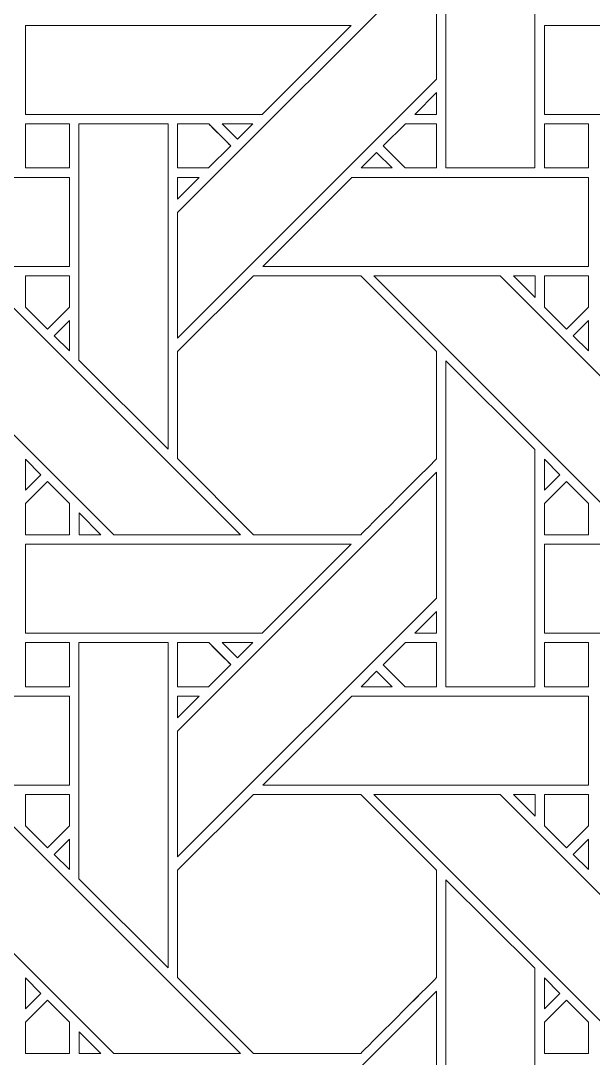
# Model space of a CAD drawing. Header units: inches. Extents: x 3.4 to 21.4, y 0.1 to 18.1.
# Drawn here: x 17.078 to 18.124, y 4.58 to 6.477 of the extents above; entities that cross this region are included whole.
import ezdxf

# ---------------------------------------------------------------- set-up
doc = ezdxf.new("R2010")
doc.units = ezdxf.units.IN
doc.header["$MEASUREMENT"] = 0
doc.layers.add('Design', color=7, linetype='Continuous', lineweight=0)

msp = doc.modelspace()

# ---------------------------------------------------------------- linework, layer by layer
at = {"layer": 'Design'}
for points, knots in [([(3.3829, 18.0948), (3.3829, 18.0948), (3.3829, 0.0948), (3.3829, 0.0948), (3.3829, 0.0948), (21.3829, 0.0948), (21.3829, 0.0948), (21.3829, 0.0948), (21.3829, 18.0948), (21.3829, 18.0948), (21.3829, 18.0948), (3.3829, 18.0948), (3.3829, 18.0948)], [0, 0, 0, 0, 1, 1, 1, 2, 2, 2, 3, 3, 3, 4, 4, 4, 4]), ([(4.2402, 17.2374), (4.2402, 17.2374), (4.2402, 0.9521), (4.2402, 0.9521), (4.2402, 0.9521), (20.5255, 0.9521), (20.5255, 0.9521), (20.5255, 0.9521), (20.5255, 17.2374), (20.5255, 17.2374), (20.5255, 17.2374), (4.2402, 17.2374), (4.2402, 17.2374)], [0, 0, 0, 0, 1, 1, 1, 2, 2, 2, 3, 3, 3, 4, 4, 4, 4]), ([(17.8548, 6.2082), (17.8548, 6.2082), (17.8548, 6.8041), (17.8548, 6.8041), (17.8548, 6.8041), (18.0176, 6.6419), (18.0176, 6.6419), (18.0176, 6.6419), (18.0176, 6.2082), (18.0176, 6.2082), (18.0176, 6.2082), (17.8548, 6.2082), (17.8548, 6.2082)], [0, 0, 0, 0, 1, 1, 1, 2, 2, 2, 3, 3, 3, 4, 4, 4, 4]), ([(17.8377, 6.3705), (17.8377, 6.3705), (17.364, 5.8968), (17.364, 5.8968), (17.364, 5.8968), (17.364, 6.1269), (17.364, 6.1269), (17.364, 6.1269), (17.8377, 6.6005), (17.8377, 6.6005), (17.8377, 6.6005), (17.8377, 6.3705), (17.8377, 6.3705)], [0, 0, 0, 0, 1, 1, 1, 2, 2, 2, 3, 3, 3, 4, 4, 4, 4]), ([(17.5191, 6.3063), (17.5191, 6.3063), (17.0862, 6.3063), (17.0862, 6.3063), (17.0862, 6.3063), (17.0862, 6.469), (17.0862, 6.469), (17.0862, 6.469), (17.6819, 6.469), (17.6819, 6.469), (17.6819, 6.469), (17.5191, 6.3063), (17.5191, 6.3063)], [0, 0, 0, 0, 1, 1, 1, 2, 2, 2, 3, 3, 3, 4, 4, 4, 4]), ([(18.4679, 6.3063), (18.4679, 6.3063), (18.0349, 6.3063), (18.0349, 6.3063), (18.0349, 6.3063), (18.0349, 6.469), (18.0349, 6.469), (18.0349, 6.469), (18.6306, 6.469), (18.6306, 6.469), (18.6306, 6.469), (18.4679, 6.3063), (18.4679, 6.3063)], [0, 0, 0, 0, 1, 1, 1, 2, 2, 2, 3, 3, 3, 4, 4, 4, 4]), ([(17.8377, 6.3461), (17.8377, 6.3461), (17.8377, 6.3063), (17.8377, 6.3063), (17.8377, 6.3063), (17.7979, 6.3063), (17.7979, 6.3063), (17.7979, 6.3063), (17.8377, 6.3461), (17.8377, 6.3461)], [0, 0, 0, 0, 1, 1, 1, 2, 2, 2, 3, 3, 3, 3]), ([(17.0862, 6.2082), (17.0862, 6.2082), (17.0862, 6.289), (17.0862, 6.289), (17.0862, 6.289), (17.1665, 6.289), (17.1665, 6.289), (17.1665, 6.289), (17.1665, 6.2082), (17.1665, 6.2082), (17.1665, 6.2082), (17.0862, 6.2082), (17.0862, 6.2082)], [0, 0, 0, 0, 1, 1, 1, 2, 2, 2, 3, 3, 3, 4, 4, 4, 4]), ([(17.0862, 6.2082), (17.0862, 6.2082), (17.0862, 6.289), (17.0862, 6.289), (17.0862, 6.289), (17.1665, 6.289), (17.1665, 6.289), (17.1665, 6.289), (17.1665, 6.2082), (17.1665, 6.2082), (17.1665, 6.2082), (17.0862, 6.2082), (17.0862, 6.2082)], [0, 0, 0, 0, 1, 1, 1, 2, 2, 2, 3, 3, 3, 4, 4, 4, 4]), ([(17.184, 5.8568), (17.184, 5.8568), (17.184, 6.289), (17.184, 6.289), (17.184, 6.289), (17.3469, 6.289), (17.3469, 6.289), (17.3469, 6.289), (17.3469, 5.6939), (17.3469, 5.6939), (17.3469, 5.6939), (17.184, 5.8568), (17.184, 5.8568)], [0, 0, 0, 0, 1, 1, 1, 2, 2, 2, 3, 3, 3, 4, 4, 4, 4]), ([(17.4211, 6.289), (17.4263, 6.2839), (17.457, 6.2531), (17.4615, 6.2486), (17.4615, 6.2486), (17.421, 6.2082), (17.421, 6.2082), (17.421, 6.2082), (17.3641, 6.2082), (17.3641, 6.2082), (17.3641, 6.2082), (17.3641, 6.289), (17.3641, 6.289), (17.3641, 6.289), (17.4211, 6.289), (17.4211, 6.289)], [0, 0, 0, 0, 1, 1, 1, 2, 2, 2, 3, 3, 3, 4, 4, 4, 5, 5, 5, 5]), ([(17.4467, 6.2634), (17.4467, 6.2634), (17.4615, 6.2486), (17.4615, 6.2486), (17.4615, 6.2486), (17.421, 6.2082), (17.421, 6.2082), (17.421, 6.2082), (17.3641, 6.2082), (17.3641, 6.2082), (17.3641, 6.2082), (17.3641, 6.289), (17.3641, 6.289), (17.3641, 6.289), (17.4211, 6.289), (17.4211, 6.289), (17.4267, 6.2834), (17.4371, 6.273), (17.4467, 6.2634)], [0, 0, 0, 0, 1, 1, 1, 2, 2, 2, 3, 3, 3, 4, 4, 4, 5, 5, 5, 6, 6, 6, 6]), ([(17.4455, 6.289), (17.4455, 6.289), (17.5019, 6.289), (17.5019, 6.289), (17.5019, 6.289), (17.4736, 6.2608), (17.4736, 6.2608), (17.4736, 6.2608), (17.4455, 6.289), (17.4455, 6.289)], [0, 0, 0, 0, 1, 1, 1, 2, 2, 2, 3, 3, 3, 3]), ([(17.8377, 6.289), (17.8377, 6.289), (17.8377, 6.2082), (17.8377, 6.2082), (17.8377, 6.2082), (17.7806, 6.2082), (17.7806, 6.2082), (17.7806, 6.2082), (17.7403, 6.2486), (17.7403, 6.2486), (17.7403, 6.2486), (17.7807, 6.289), (17.7807, 6.289), (17.7807, 6.289), (17.8377, 6.289), (17.8377, 6.289)], [0, 0, 0, 0, 1, 1, 1, 2, 2, 2, 3, 3, 3, 4, 4, 4, 5, 5, 5, 5]), ([(17.8377, 6.2082), (17.8377, 6.2082), (17.7806, 6.2082), (17.7806, 6.2082), (17.7806, 6.2082), (17.7403, 6.2486), (17.7403, 6.2486), (17.7403, 6.2486), (17.7807, 6.289), (17.7807, 6.289), (17.7807, 6.289), (17.8377, 6.289), (17.8377, 6.289), (17.8377, 6.289), (17.8377, 6.2082), (17.8377, 6.2082)], [0, 0, 0, 0, 1, 1, 1, 2, 2, 2, 3, 3, 3, 4, 4, 4, 5, 5, 5, 5]), ([(18.0349, 6.289), (18.0349, 6.289), (18.1152, 6.289), (18.1152, 6.289), (18.1152, 6.289), (18.1152, 6.2082), (18.1152, 6.2082), (18.1152, 6.2082), (18.0349, 6.2082), (18.0349, 6.2082), (18.0349, 6.2082), (18.0349, 6.289), (18.0349, 6.289)], [0, 0, 0, 0, 1, 1, 1, 2, 2, 2, 3, 3, 3, 4, 4, 4, 4]), ([(18.0349, 6.2082), (18.0349, 6.2082), (18.0349, 6.289), (18.0349, 6.289), (18.0349, 6.289), (18.1152, 6.289), (18.1152, 6.289), (18.1152, 6.289), (18.1152, 6.2082), (18.1152, 6.2082), (18.1152, 6.2082), (18.0349, 6.2082), (18.0349, 6.2082)], [0, 0, 0, 0, 1, 1, 1, 2, 2, 2, 3, 3, 3, 4, 4, 4, 4]), ([(17.7281, 6.2365), (17.7281, 6.2365), (17.7564, 6.2082), (17.7564, 6.2082), (17.7564, 6.2082), (17.6999, 6.2082), (17.6999, 6.2082), (17.6999, 6.2082), (17.7281, 6.2365), (17.7281, 6.2365)], [0, 0, 0, 0, 1, 1, 1, 2, 2, 2, 3, 3, 3, 3]), ([(17.1664, 6.1911), (17.1664, 6.1911), (17.1664, 6.0283), (17.1664, 6.0283), (17.1664, 6.0283), (16.5711, 6.0283), (16.5711, 6.0283), (16.5711, 6.0283), (16.734, 6.1911), (16.734, 6.1911), (16.734, 6.1911), (17.1664, 6.1911), (17.1664, 6.1911)], [0, 0, 0, 0, 1, 1, 1, 2, 2, 2, 3, 3, 3, 4, 4, 4, 4]), ([(17.4039, 6.1911), (17.4039, 6.1911), (17.364, 6.1513), (17.364, 6.1513), (17.364, 6.1513), (17.364, 6.1911), (17.364, 6.1911), (17.364, 6.1911), (17.4039, 6.1911), (17.4039, 6.1911)], [0, 0, 0, 0, 1, 1, 1, 2, 2, 2, 3, 3, 3, 3]), ([(18.1152, 6.1911), (18.1152, 6.1911), (18.1152, 6.0283), (18.1152, 6.0283), (18.1152, 6.0283), (17.5199, 6.0283), (17.5199, 6.0283), (17.5199, 6.0283), (17.6827, 6.1911), (17.6827, 6.1911), (17.6827, 6.1911), (18.1152, 6.1911), (18.1152, 6.1911)], [0, 0, 0, 0, 1, 1, 1, 2, 2, 2, 3, 3, 3, 4, 4, 4, 4]), ([(17.248, 5.5375), (17.248, 5.5375), (16.7745, 6.0112), (16.7745, 6.0112), (16.7745, 6.0112), (17.0054, 6.0112), (17.0054, 6.0112), (17.0054, 6.0112), (17.479, 5.5375), (17.479, 5.5375), (17.479, 5.5375), (17.248, 5.5375), (17.248, 5.5375)], [0, 0, 0, 0, 1, 1, 1, 2, 2, 2, 3, 3, 3, 4, 4, 4, 4]), ([(17.1665, 6.0111), (17.1665, 6.0111), (17.1665, 5.9535), (17.1665, 5.9535), (17.1665, 5.9535), (17.1265, 5.9136), (17.1265, 5.9136), (17.1265, 5.9136), (17.0862, 5.9539), (17.0862, 5.9539), (17.0862, 5.9539), (17.0862, 6.0111), (17.0862, 6.0111), (17.0862, 6.0111), (17.1665, 6.0111), (17.1665, 6.0111)], [0, 0, 0, 0, 1, 1, 1, 2, 2, 2, 3, 3, 3, 4, 4, 4, 5, 5, 5, 5]), ([(17.1265, 5.9136), (17.1265, 5.9136), (17.0862, 5.9539), (17.0862, 5.9539), (17.0862, 5.9539), (17.0862, 6.0111), (17.0862, 6.0111), (17.0862, 6.0111), (17.1665, 6.0111), (17.1665, 6.0111), (17.1665, 6.0111), (17.1665, 5.9535), (17.1665, 5.9535), (17.1665, 5.9535), (17.1265, 5.9136), (17.1265, 5.9136)], [0, 0, 0, 0, 1, 1, 1, 2, 2, 2, 3, 3, 3, 4, 4, 4, 5, 5, 5, 5]), ([(17.5028, 6.0111), (17.5028, 6.0111), (17.699, 6.0111), (17.699, 6.0111), (17.699, 6.0111), (17.8377, 5.8724), (17.8377, 5.8724), (17.8377, 5.8724), (17.8377, 5.6762), (17.8377, 5.6762), (17.8199, 5.6582), (17.708, 5.5465), (17.699, 5.5375), (17.699, 5.5375), (17.5033, 5.5375), (17.5033, 5.5375), (17.5033, 5.5375), (17.3641, 5.6767), (17.3641, 5.6767), (17.3641, 5.6767), (17.3641, 5.8724), (17.3641, 5.8724), (17.3641, 5.8724), (17.5028, 6.0111), (17.5028, 6.0111)], [0, 0, 0, 0, 1, 1, 1, 2, 2, 2, 3, 3, 3, 4, 4, 4, 5, 5, 5, 6, 6, 6, 7, 7, 7, 8, 8, 8, 8]), ([(17.8377, 5.6762), (17.8199, 5.6582), (17.708, 5.5464), (17.699, 5.5375), (17.699, 5.5375), (17.5033, 5.5375), (17.5033, 5.5375), (17.5033, 5.5375), (17.3641, 5.6767), (17.3641, 5.6767), (17.3641, 5.6767), (17.3641, 5.8724), (17.3641, 5.8724), (17.3641, 5.8724), (17.5028, 6.0111), (17.5028, 6.0111), (17.5028, 6.0111), (17.699, 6.0111), (17.699, 6.0111), (17.699, 6.0111), (17.8377, 5.8724), (17.8377, 5.8724), (17.8377, 5.8724), (17.8377, 5.6762), (17.8377, 5.6762)], [0, 0, 0, 0, 1, 1, 1, 2, 2, 2, 3, 3, 3, 4, 4, 4, 5, 5, 5, 6, 6, 6, 7, 7, 7, 8, 8, 8, 8]), ([(18.1967, 5.5375), (18.1967, 5.5375), (17.7232, 6.0112), (17.7232, 6.0112), (17.7232, 6.0112), (17.9541, 6.0112), (17.9541, 6.0112), (17.9541, 6.0112), (18.4278, 5.5375), (18.4278, 5.5375), (18.4278, 5.5375), (18.1967, 5.5375), (18.1967, 5.5375)], [0, 0, 0, 0, 1, 1, 1, 2, 2, 2, 3, 3, 3, 4, 4, 4, 4]), ([(18.0177, 6.0111), (18.0177, 6.0111), (18.0177, 5.9713), (18.0177, 5.9713), (18.0177, 5.9713), (17.9783, 6.0111), (17.9783, 6.0111), (17.9783, 6.0111), (18.0177, 6.0111), (18.0177, 6.0111)], [0, 0, 0, 0, 1, 1, 1, 2, 2, 2, 3, 3, 3, 3]), ([(18.1152, 6.0111), (18.1152, 6.0111), (18.1152, 5.9535), (18.1152, 5.9535), (18.1152, 5.9535), (18.0753, 5.9136), (18.0753, 5.9136), (18.0753, 5.9136), (18.0349, 5.9539), (18.0349, 5.9539), (18.0349, 5.9539), (18.0349, 6.0111), (18.0349, 6.0111), (18.0349, 6.0111), (18.1152, 6.0111), (18.1152, 6.0111)], [0, 0, 0, 0, 1, 1, 1, 2, 2, 2, 3, 3, 3, 4, 4, 4, 5, 5, 5, 5]), ([(18.0753, 5.9136), (18.0753, 5.9136), (18.0349, 5.9539), (18.0349, 5.9539), (18.0349, 5.9539), (18.0349, 6.0111), (18.0349, 6.0111), (18.0349, 6.0111), (18.1152, 6.0111), (18.1152, 6.0111), (18.1152, 6.0111), (18.1152, 5.9535), (18.1152, 5.9535), (18.1152, 5.9535), (18.0753, 5.9136), (18.0753, 5.9136)], [0, 0, 0, 0, 1, 1, 1, 2, 2, 2, 3, 3, 3, 4, 4, 4, 5, 5, 5, 5]), ([(17.1664, 5.9293), (17.1664, 5.9293), (17.1664, 5.8741), (17.1664, 5.8741), (17.1664, 5.8741), (17.1387, 5.9015), (17.1387, 5.9015), (17.1387, 5.9015), (17.1664, 5.9293), (17.1664, 5.9293)], [0, 0, 0, 0, 1, 1, 1, 2, 2, 2, 3, 3, 3, 3]), ([(18.1152, 5.9293), (18.1152, 5.9293), (18.1152, 5.8741), (18.1152, 5.8741), (18.1152, 5.8741), (18.0874, 5.9015), (18.0874, 5.9015), (18.0874, 5.9015), (18.1152, 5.9293), (18.1152, 5.9293)], [0, 0, 0, 0, 1, 1, 1, 2, 2, 2, 3, 3, 3, 3]), ([(17.8548, 5.2595), (17.8548, 5.2595), (17.8548, 5.8553), (17.8548, 5.8553), (17.8548, 5.8553), (18.0176, 5.6932), (18.0176, 5.6932), (18.0176, 5.6932), (18.0176, 5.2595), (18.0176, 5.2595), (18.0176, 5.2595), (17.8548, 5.2595), (17.8548, 5.2595)], [0, 0, 0, 0, 1, 1, 1, 2, 2, 2, 3, 3, 3, 4, 4, 4, 4]), ([(17.0862, 5.6189), (17.0862, 5.6189), (17.0862, 5.6757), (17.0862, 5.6757), (17.0862, 5.6757), (17.1144, 5.6471), (17.1144, 5.6471), (17.1144, 5.6471), (17.0862, 5.6189), (17.0862, 5.6189)], [0, 0, 0, 0, 1, 1, 1, 2, 2, 2, 3, 3, 3, 3]), ([(18.0349, 5.6189), (18.0349, 5.6189), (18.0349, 5.6757), (18.0349, 5.6757), (18.0349, 5.6757), (18.0631, 5.6471), (18.0631, 5.6471), (18.0631, 5.6471), (18.0349, 5.6189), (18.0349, 5.6189)], [0, 0, 0, 0, 1, 1, 1, 2, 2, 2, 3, 3, 3, 3]), ([(17.8377, 5.4217), (17.8377, 5.4217), (17.364, 4.9481), (17.364, 4.9481), (17.364, 4.9481), (17.364, 5.1782), (17.364, 5.1782), (17.364, 5.1782), (17.8377, 5.6518), (17.8377, 5.6518), (17.8377, 5.6518), (17.8377, 5.4217), (17.8377, 5.4217)], [0, 0, 0, 0, 1, 1, 1, 2, 2, 2, 3, 3, 3, 4, 4, 4, 4]), ([(17.0862, 5.5372), (17.0862, 5.5372), (17.0862, 5.5945), (17.0862, 5.5945), (17.0862, 5.5945), (17.1265, 5.6349), (17.1265, 5.6349), (17.1265, 5.6349), (17.1669, 5.5945), (17.1669, 5.5945), (17.1669, 5.5945), (17.1669, 5.5372), (17.1669, 5.5372), (17.1669, 5.5372), (17.0862, 5.5372), (17.0862, 5.5372)], [0, 0, 0, 0, 1, 1, 1, 2, 2, 2, 3, 3, 3, 4, 4, 4, 5, 5, 5, 5]), ([(17.1265, 5.6349), (17.1265, 5.6349), (17.1669, 5.5945), (17.1669, 5.5945), (17.1669, 5.5945), (17.1669, 5.5372), (17.1669, 5.5372), (17.1669, 5.5372), (17.0862, 5.5372), (17.0862, 5.5372), (17.0862, 5.5372), (17.0862, 5.5945), (17.0862, 5.5945), (17.0862, 5.5945), (17.1265, 5.6349), (17.1265, 5.6349)], [0, 0, 0, 0, 1, 1, 1, 2, 2, 2, 3, 3, 3, 4, 4, 4, 5, 5, 5, 5]), ([(18.0349, 5.5372), (18.0349, 5.5372), (18.0349, 5.5945), (18.0349, 5.5945), (18.0349, 5.5945), (18.0753, 5.6349), (18.0753, 5.6349), (18.0753, 5.6349), (18.1156, 5.5945), (18.1156, 5.5945), (18.1156, 5.5945), (18.1156, 5.5372), (18.1156, 5.5372), (18.1156, 5.5372), (18.0349, 5.5372), (18.0349, 5.5372)], [0, 0, 0, 0, 1, 1, 1, 2, 2, 2, 3, 3, 3, 4, 4, 4, 5, 5, 5, 5]), ([(18.0753, 5.6349), (18.0753, 5.6349), (18.1156, 5.5945), (18.1156, 5.5945), (18.1156, 5.5945), (18.1156, 5.5372), (18.1156, 5.5372), (18.1156, 5.5372), (18.0349, 5.5372), (18.0349, 5.5372), (18.0349, 5.5372), (18.0349, 5.5945), (18.0349, 5.5945), (18.0349, 5.5945), (18.0753, 5.6349), (18.0753, 5.6349)], [0, 0, 0, 0, 1, 1, 1, 2, 2, 2, 3, 3, 3, 4, 4, 4, 5, 5, 5, 5]), ([(17.1841, 5.5375), (17.1841, 5.5375), (17.1841, 5.5773), (17.1841, 5.5773), (17.1841, 5.5773), (17.2238, 5.5375), (17.2238, 5.5375), (17.2238, 5.5375), (17.1841, 5.5375), (17.1841, 5.5375)], [0, 0, 0, 0, 1, 1, 1, 2, 2, 2, 3, 3, 3, 3]), ([(17.5191, 5.3576), (17.5191, 5.3576), (17.0862, 5.3576), (17.0862, 5.3576), (17.0862, 5.3576), (17.0862, 5.5203), (17.0862, 5.5203), (17.0862, 5.5203), (17.6819, 5.5203), (17.6819, 5.5203), (17.6819, 5.5203), (17.5191, 5.3576), (17.5191, 5.3576)], [0, 0, 0, 0, 1, 1, 1, 2, 2, 2, 3, 3, 3, 4, 4, 4, 4]), ([(18.4679, 5.3576), (18.4679, 5.3576), (18.0349, 5.3576), (18.0349, 5.3576), (18.0349, 5.3576), (18.0349, 5.5203), (18.0349, 5.5203), (18.0349, 5.5203), (18.6306, 5.5203), (18.6306, 5.5203), (18.6306, 5.5203), (18.4679, 5.3576), (18.4679, 5.3576)], [0, 0, 0, 0, 1, 1, 1, 2, 2, 2, 3, 3, 3, 4, 4, 4, 4]), ([(17.8377, 5.3973), (17.8377, 5.3973), (17.8377, 5.3576), (17.8377, 5.3576), (17.8377, 5.3576), (17.7979, 5.3576), (17.7979, 5.3576), (17.7979, 5.3576), (17.8377, 5.3973), (17.8377, 5.3973)], [0, 0, 0, 0, 1, 1, 1, 2, 2, 2, 3, 3, 3, 3]), ([(17.0862, 5.2595), (17.0862, 5.2595), (17.0862, 5.3403), (17.0862, 5.3403), (17.0862, 5.3403), (17.1665, 5.3403), (17.1665, 5.3403), (17.1665, 5.3403), (17.1665, 5.2595), (17.1665, 5.2595), (17.1665, 5.2595), (17.0862, 5.2595), (17.0862, 5.2595)], [0, 0, 0, 0, 1, 1, 1, 2, 2, 2, 3, 3, 3, 4, 4, 4, 4]), ([(17.0862, 5.2595), (17.0862, 5.2595), (17.0862, 5.3403), (17.0862, 5.3403), (17.0862, 5.3403), (17.1665, 5.3403), (17.1665, 5.3403), (17.1665, 5.3403), (17.1665, 5.2595), (17.1665, 5.2595), (17.1665, 5.2595), (17.0862, 5.2595), (17.0862, 5.2595)], [0, 0, 0, 0, 1, 1, 1, 2, 2, 2, 3, 3, 3, 4, 4, 4, 4]), ([(17.184, 4.9081), (17.184, 4.9081), (17.184, 5.3403), (17.184, 5.3403), (17.184, 5.3403), (17.3469, 5.3403), (17.3469, 5.3403), (17.3469, 5.3403), (17.3469, 4.7452), (17.3469, 4.7452), (17.3469, 4.7452), (17.184, 4.9081), (17.184, 4.9081)], [0, 0, 0, 0, 1, 1, 1, 2, 2, 2, 3, 3, 3, 4, 4, 4, 4]), ([(17.4211, 5.3403), (17.4263, 5.3351), (17.457, 5.3043), (17.4615, 5.2999), (17.4615, 5.2999), (17.421, 5.2595), (17.421, 5.2595), (17.421, 5.2595), (17.3641, 5.2595), (17.3641, 5.2595), (17.3641, 5.2595), (17.3641, 5.3403), (17.3641, 5.3403), (17.3641, 5.3403), (17.4211, 5.3403), (17.4211, 5.3403)], [0, 0, 0, 0, 1, 1, 1, 2, 2, 2, 3, 3, 3, 4, 4, 4, 5, 5, 5, 5]), ([(17.4615, 5.2999), (17.4615, 5.2999), (17.421, 5.2595), (17.421, 5.2595), (17.421, 5.2595), (17.3641, 5.2595), (17.3641, 5.2595), (17.3641, 5.2595), (17.3641, 5.3403), (17.3641, 5.3403), (17.3641, 5.3403), (17.4211, 5.3403), (17.4211, 5.3403), (17.4211, 5.3403), (17.4615, 5.2999), (17.4615, 5.2999)], [0, 0, 0, 0, 1, 1, 1, 2, 2, 2, 3, 3, 3, 4, 4, 4, 5, 5, 5, 5]), ([(17.4455, 5.3403), (17.4455, 5.3403), (17.5019, 5.3403), (17.5019, 5.3403), (17.5019, 5.3403), (17.4736, 5.3121), (17.4736, 5.3121), (17.4736, 5.3121), (17.4455, 5.3403), (17.4455, 5.3403)], [0, 0, 0, 0, 1, 1, 1, 2, 2, 2, 3, 3, 3, 3]), ([(17.8377, 5.3403), (17.8377, 5.3403), (17.8377, 5.2595), (17.8377, 5.2595), (17.8377, 5.2595), (17.7806, 5.2595), (17.7806, 5.2595), (17.7806, 5.2595), (17.7403, 5.2998), (17.7403, 5.2998), (17.7403, 5.2998), (17.7807, 5.3403), (17.7807, 5.3403), (17.7807, 5.3403), (17.8377, 5.3403), (17.8377, 5.3403)], [0, 0, 0, 0, 1, 1, 1, 2, 2, 2, 3, 3, 3, 4, 4, 4, 5, 5, 5, 5]), ([(17.8377, 5.2595), (17.8377, 5.2595), (17.7806, 5.2595), (17.7806, 5.2595), (17.7806, 5.2595), (17.7403, 5.2998), (17.7403, 5.2998), (17.7403, 5.2998), (17.7807, 5.3403), (17.7807, 5.3403), (17.7807, 5.3403), (17.8377, 5.3403), (17.8377, 5.3403), (17.8377, 5.3403), (17.8377, 5.2595), (17.8377, 5.2595)], [0, 0, 0, 0, 1, 1, 1, 2, 2, 2, 3, 3, 3, 4, 4, 4, 5, 5, 5, 5]), ([(18.0349, 5.3403), (18.0349, 5.3403), (18.1152, 5.3403), (18.1152, 5.3403), (18.1152, 5.3403), (18.1152, 5.2595), (18.1152, 5.2595), (18.1152, 5.2595), (18.0349, 5.2595), (18.0349, 5.2595), (18.0349, 5.2595), (18.0349, 5.3403), (18.0349, 5.3403)], [0, 0, 0, 0, 1, 1, 1, 2, 2, 2, 3, 3, 3, 4, 4, 4, 4]), ([(18.0349, 5.2595), (18.0349, 5.2595), (18.0349, 5.3403), (18.0349, 5.3403), (18.0349, 5.3403), (18.1152, 5.3403), (18.1152, 5.3403), (18.1152, 5.3403), (18.1152, 5.2595), (18.1152, 5.2595), (18.1152, 5.2595), (18.0349, 5.2595), (18.0349, 5.2595)], [0, 0, 0, 0, 1, 1, 1, 2, 2, 2, 3, 3, 3, 4, 4, 4, 4]), ([(17.7281, 5.2878), (17.7281, 5.2878), (17.7564, 5.2595), (17.7564, 5.2595), (17.7564, 5.2595), (17.6999, 5.2595), (17.6999, 5.2595), (17.6999, 5.2595), (17.7281, 5.2878), (17.7281, 5.2878)], [0, 0, 0, 0, 1, 1, 1, 2, 2, 2, 3, 3, 3, 3]), ([(17.1664, 5.2424), (17.1664, 5.2424), (17.1664, 5.0796), (17.1664, 5.0796), (17.1664, 5.0796), (16.5711, 5.0796), (16.5711, 5.0796), (16.5711, 5.0796), (16.734, 5.2424), (16.734, 5.2424), (16.734, 5.2424), (17.1664, 5.2424), (17.1664, 5.2424)], [0, 0, 0, 0, 1, 1, 1, 2, 2, 2, 3, 3, 3, 4, 4, 4, 4]), ([(17.4039, 5.2424), (17.4039, 5.2424), (17.364, 5.2025), (17.364, 5.2025), (17.364, 5.2025), (17.364, 5.2424), (17.364, 5.2424), (17.364, 5.2424), (17.4039, 5.2424), (17.4039, 5.2424)], [0, 0, 0, 0, 1, 1, 1, 2, 2, 2, 3, 3, 3, 3]), ([(18.1152, 5.2424), (18.1152, 5.2424), (18.1152, 5.0796), (18.1152, 5.0796), (18.1152, 5.0796), (17.5199, 5.0796), (17.5199, 5.0796), (17.5199, 5.0796), (17.6827, 5.2424), (17.6827, 5.2424), (17.6827, 5.2424), (18.1152, 5.2424), (18.1152, 5.2424)], [0, 0, 0, 0, 1, 1, 1, 2, 2, 2, 3, 3, 3, 4, 4, 4, 4]), ([(17.248, 4.5888), (17.248, 4.5888), (16.7745, 5.0624), (16.7745, 5.0624), (16.7745, 5.0624), (17.0054, 5.0624), (17.0054, 5.0624), (17.0054, 5.0624), (17.479, 4.5888), (17.479, 4.5888), (17.479, 4.5888), (17.248, 4.5888), (17.248, 4.5888)], [0, 0, 0, 0, 1, 1, 1, 2, 2, 2, 3, 3, 3, 4, 4, 4, 4]), ([(17.1665, 5.0624), (17.1665, 5.0624), (17.1665, 5.0048), (17.1665, 5.0048), (17.1665, 5.0048), (17.1265, 4.9648), (17.1265, 4.9648), (17.1265, 4.9648), (17.0862, 5.0052), (17.0862, 5.0052), (17.0862, 5.0052), (17.0862, 5.0624), (17.0862, 5.0624), (17.0862, 5.0624), (17.1665, 5.0624), (17.1665, 5.0624)], [0, 0, 0, 0, 1, 1, 1, 2, 2, 2, 3, 3, 3, 4, 4, 4, 5, 5, 5, 5]), ([(17.1265, 4.9648), (17.1265, 4.9648), (17.0862, 5.0052), (17.0862, 5.0052), (17.0862, 5.0052), (17.0862, 5.0624), (17.0862, 5.0624), (17.0862, 5.0624), (17.1665, 5.0624), (17.1665, 5.0624), (17.1665, 5.0624), (17.1665, 5.0048), (17.1665, 5.0048), (17.1665, 5.0048), (17.1265, 4.9648), (17.1265, 4.9648)], [0, 0, 0, 0, 1, 1, 1, 2, 2, 2, 3, 3, 3, 4, 4, 4, 5, 5, 5, 5]), ([(17.5028, 5.0624), (17.5028, 5.0624), (17.699, 5.0624), (17.699, 5.0624), (17.699, 5.0624), (17.8377, 4.9237), (17.8377, 4.9237), (17.8377, 4.9237), (17.8377, 4.7274), (17.8377, 4.7274), (17.8199, 4.7095), (17.708, 4.5978), (17.699, 4.5888), (17.699, 4.5888), (17.5033, 4.5888), (17.5033, 4.5888), (17.5033, 4.5888), (17.3641, 4.728), (17.3641, 4.728), (17.3641, 4.728), (17.3641, 4.9237), (17.3641, 4.9237), (17.3641, 4.9237), (17.5028, 5.0624), (17.5028, 5.0624)], [0, 0, 0, 0, 1, 1, 1, 2, 2, 2, 3, 3, 3, 4, 4, 4, 5, 5, 5, 6, 6, 6, 7, 7, 7, 8, 8, 8, 8]), ([(17.8377, 4.7274), (17.82, 4.7096), (17.7081, 4.5978), (17.699, 4.5888), (17.699, 4.5888), (17.5033, 4.5888), (17.5033, 4.5888), (17.5033, 4.5888), (17.3641, 4.728), (17.3641, 4.728), (17.3641, 4.728), (17.3641, 4.9237), (17.3641, 4.9237), (17.3641, 4.9237), (17.5028, 5.0624), (17.5028, 5.0624), (17.5028, 5.0624), (17.699, 5.0624), (17.699, 5.0624), (17.699, 5.0624), (17.8377, 4.9237), (17.8377, 4.9237), (17.8377, 4.9237), (17.8377, 4.7274), (17.8377, 4.7274)], [0, 0, 0, 0, 1, 1, 1, 2, 2, 2, 3, 3, 3, 4, 4, 4, 5, 5, 5, 6, 6, 6, 7, 7, 7, 8, 8, 8, 8]), ([(18.1968, 4.5888), (18.1968, 4.5888), (17.7232, 5.0624), (17.7232, 5.0624), (17.7232, 5.0624), (17.9541, 5.0624), (17.9541, 5.0624), (17.9541, 5.0624), (18.4278, 4.5888), (18.4278, 4.5888), (18.4278, 4.5888), (18.1968, 4.5888), (18.1968, 4.5888)], [0, 0, 0, 0, 1, 1, 1, 2, 2, 2, 3, 3, 3, 4, 4, 4, 4]), ([(18.0177, 5.0624), (18.0177, 5.0624), (18.0177, 5.0226), (18.0177, 5.0226), (18.0177, 5.0226), (17.9783, 5.0624), (17.9783, 5.0624), (17.9783, 5.0624), (18.0177, 5.0624), (18.0177, 5.0624)], [0, 0, 0, 0, 1, 1, 1, 2, 2, 2, 3, 3, 3, 3]), ([(18.1152, 5.0624), (18.1152, 5.0624), (18.1152, 5.0048), (18.1152, 5.0048), (18.1152, 5.0048), (18.0753, 4.9648), (18.0753, 4.9648), (18.0753, 4.9648), (18.0349, 5.0052), (18.0349, 5.0052), (18.0349, 5.0052), (18.0349, 5.0624), (18.0349, 5.0624), (18.0349, 5.0624), (18.1152, 5.0624), (18.1152, 5.0624)], [0, 0, 0, 0, 1, 1, 1, 2, 2, 2, 3, 3, 3, 4, 4, 4, 5, 5, 5, 5]), ([(18.0753, 4.9648), (18.0753, 4.9648), (18.0349, 5.0052), (18.0349, 5.0052), (18.0349, 5.0052), (18.0349, 5.0624), (18.0349, 5.0624), (18.0349, 5.0624), (18.1152, 5.0624), (18.1152, 5.0624), (18.1152, 5.0624), (18.1152, 5.0048), (18.1152, 5.0048), (18.1152, 5.0048), (18.0753, 4.9648), (18.0753, 4.9648)], [0, 0, 0, 0, 1, 1, 1, 2, 2, 2, 3, 3, 3, 4, 4, 4, 5, 5, 5, 5]), ([(17.1664, 4.9806), (17.1664, 4.9806), (17.1664, 4.9254), (17.1664, 4.9254), (17.1664, 4.9254), (17.1387, 4.9528), (17.1387, 4.9528), (17.1387, 4.9528), (17.1664, 4.9806), (17.1664, 4.9806)], [0, 0, 0, 0, 1, 1, 1, 2, 2, 2, 3, 3, 3, 3]), ([(18.1152, 4.9806), (18.1152, 4.9806), (18.1152, 4.9254), (18.1152, 4.9254), (18.1152, 4.9254), (18.0874, 4.9528), (18.0874, 4.9528), (18.0874, 4.9528), (18.1152, 4.9806), (18.1152, 4.9806)], [0, 0, 0, 0, 1, 1, 1, 2, 2, 2, 3, 3, 3, 3]), ([(17.8548, 4.3108), (17.8548, 4.3108), (17.8548, 4.9066), (17.8548, 4.9066), (17.8548, 4.9066), (18.0176, 4.7445), (18.0176, 4.7445), (18.0176, 4.7445), (18.0176, 4.3108), (18.0176, 4.3108), (18.0176, 4.3108), (17.8548, 4.3108), (17.8548, 4.3108)], [0, 0, 0, 0, 1, 1, 1, 2, 2, 2, 3, 3, 3, 4, 4, 4, 4]), ([(17.0862, 4.6702), (17.0862, 4.6702), (17.0862, 4.727), (17.0862, 4.727), (17.0862, 4.727), (17.1144, 4.6984), (17.1144, 4.6984), (17.1144, 4.6984), (17.0862, 4.6702), (17.0862, 4.6702)], [0, 0, 0, 0, 1, 1, 1, 2, 2, 2, 3, 3, 3, 3]), ([(18.0349, 4.6702), (18.0349, 4.6702), (18.0349, 4.727), (18.0349, 4.727), (18.0349, 4.727), (18.0631, 4.6984), (18.0631, 4.6984), (18.0631, 4.6984), (18.0349, 4.6702), (18.0349, 4.6702)], [0, 0, 0, 0, 1, 1, 1, 2, 2, 2, 3, 3, 3, 3]), ([(17.364, 4.2294), (17.364, 4.2294), (17.8377, 4.703), (17.8377, 4.703), (17.8377, 4.703), (17.8377, 4.473), (17.8377, 4.473), (17.8377, 4.473), (17.364, 3.9994), (17.364, 3.9994), (17.364, 3.9994), (17.364, 4.2294), (17.364, 4.2294)], [0, 0, 0, 0, 1, 1, 1, 2, 2, 2, 3, 3, 3, 4, 4, 4, 4]), ([(17.0862, 4.5885), (17.0862, 4.5885), (17.0862, 4.6458), (17.0862, 4.6458), (17.0862, 4.6458), (17.1265, 4.6861), (17.1265, 4.6861), (17.1265, 4.6861), (17.1669, 4.6458), (17.1669, 4.6458), (17.1669, 4.6458), (17.1669, 4.5885), (17.1669, 4.5885), (17.1669, 4.5885), (17.0862, 4.5885), (17.0862, 4.5885)], [0, 0, 0, 0, 1, 1, 1, 2, 2, 2, 3, 3, 3, 4, 4, 4, 5, 5, 5, 5]), ([(17.1265, 4.6861), (17.1265, 4.6861), (17.1669, 4.6458), (17.1669, 4.6458), (17.1669, 4.6458), (17.1669, 4.5885), (17.1669, 4.5885), (17.1669, 4.5885), (17.0862, 4.5885), (17.0862, 4.5885), (17.0862, 4.5885), (17.0862, 4.6458), (17.0862, 4.6458), (17.0862, 4.6458), (17.1265, 4.6861), (17.1265, 4.6861)], [0, 0, 0, 0, 1, 1, 1, 2, 2, 2, 3, 3, 3, 4, 4, 4, 5, 5, 5, 5]), ([(18.0349, 4.5885), (18.0349, 4.5885), (18.0349, 4.6458), (18.0349, 4.6458), (18.0349, 4.6458), (18.0753, 4.6861), (18.0753, 4.6861), (18.0753, 4.6861), (18.1156, 4.6458), (18.1156, 4.6458), (18.1156, 4.6458), (18.1156, 4.5885), (18.1156, 4.5885), (18.1156, 4.5885), (18.0349, 4.5885), (18.0349, 4.5885)], [0, 0, 0, 0, 1, 1, 1, 2, 2, 2, 3, 3, 3, 4, 4, 4, 5, 5, 5, 5]), ([(18.0753, 4.6861), (18.0753, 4.6861), (18.1156, 4.6458), (18.1156, 4.6458), (18.1156, 4.6458), (18.1156, 4.5885), (18.1156, 4.5885), (18.1156, 4.5885), (18.0349, 4.5885), (18.0349, 4.5885), (18.0349, 4.5885), (18.0349, 4.6458), (18.0349, 4.6458), (18.0349, 4.6458), (18.0753, 4.6861), (18.0753, 4.6861)], [0, 0, 0, 0, 1, 1, 1, 2, 2, 2, 3, 3, 3, 4, 4, 4, 5, 5, 5, 5]), ([(17.1841, 4.5888), (17.1841, 4.5888), (17.1841, 4.6286), (17.1841, 4.6286), (17.1841, 4.6286), (17.2238, 4.5888), (17.2238, 4.5888), (17.2238, 4.5888), (17.1841, 4.5888), (17.1841, 4.5888)], [0, 0, 0, 0, 1, 1, 1, 2, 2, 2, 3, 3, 3, 3])]:
    msp.add_open_spline(points, degree=3, knots=knots, dxfattribs=at)

doc.saveas('drawing.dxf')
